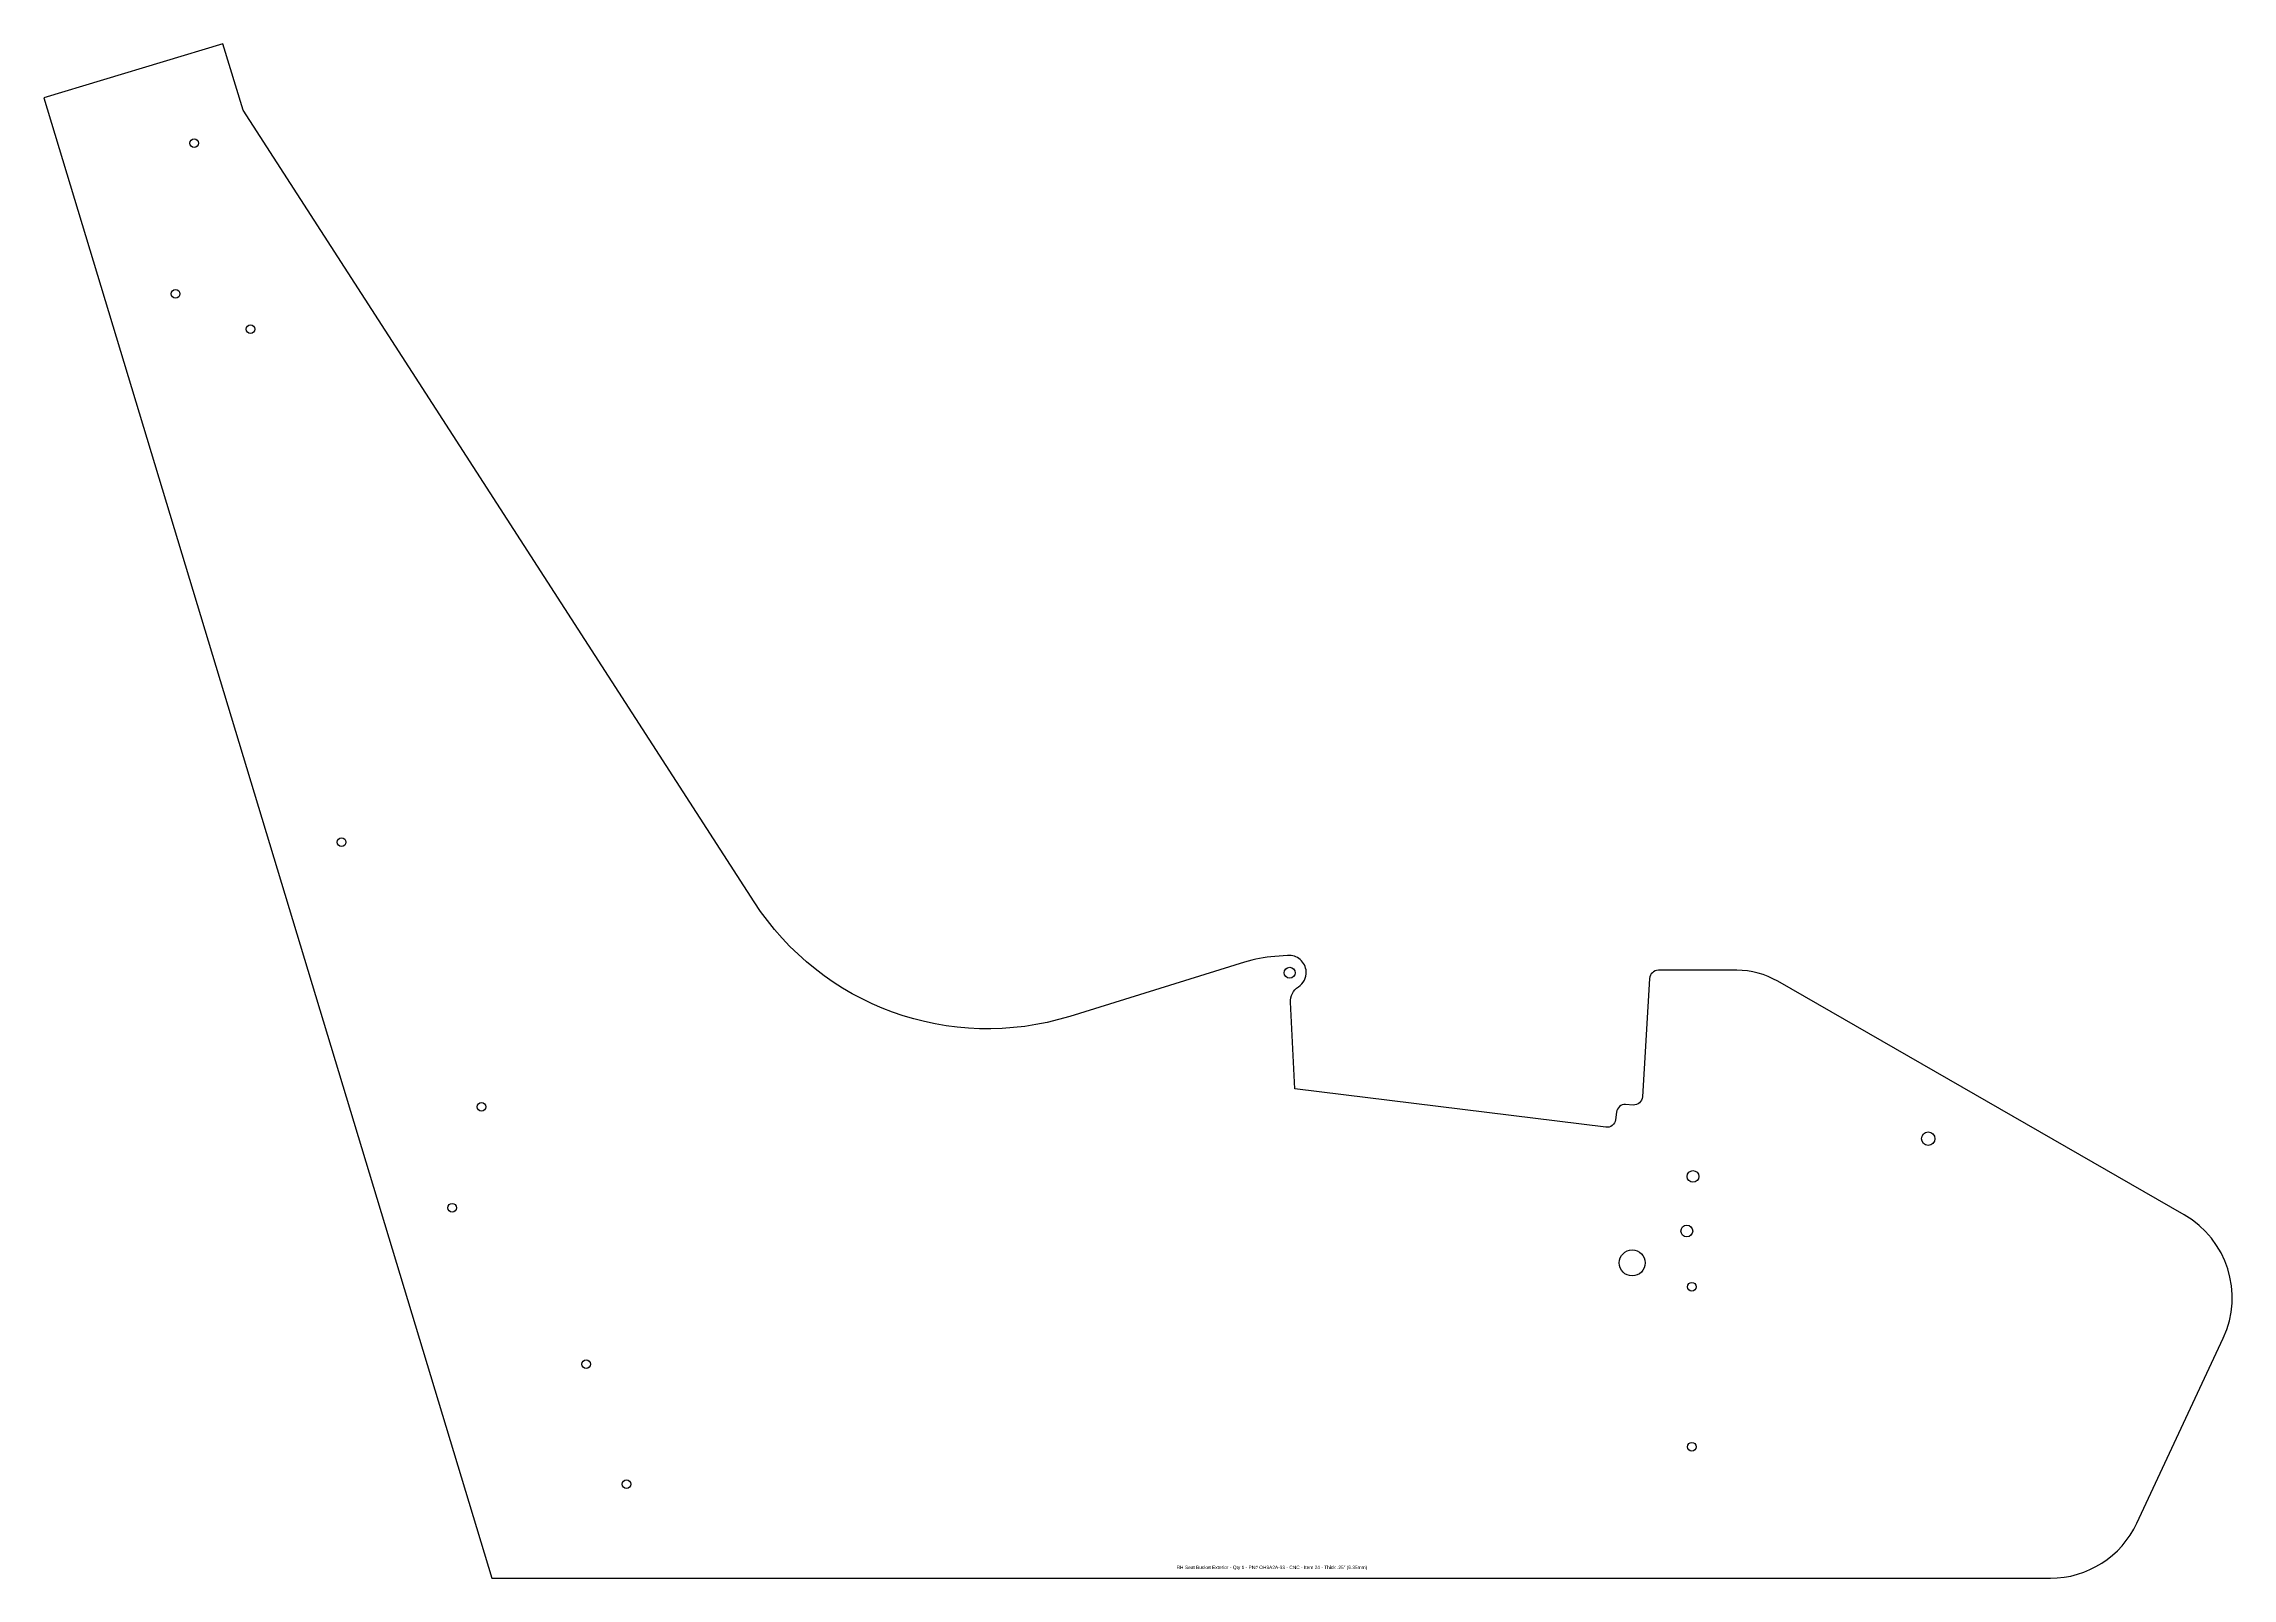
# Model space of a CAD drawing. Extents: x 1.7 to 33.2, y 6.3 to 28.4.
import ezdxf

# ---------------------------------------------------------------- set-up
doc = ezdxf.new("R2010")
doc.units = 0
doc.header["$MEASUREMENT"] = 0
doc.layers.get('0').update_dxf_attribs({"linetype": 'CONTINUOUS'})
doc.layers.add('Info', color=4, linetype='CONTINUOUS')
doc.styles.add('Annotative', font='txt')

msp = doc.modelspace()

# ---------------------------------------------------------------- linework, layer by layer
at = {"color": 7, "linetype": 'Continuous'}
msp.add_lwpolyline([(24.899, 15.064, 0.396357), (24.774, 14.946), (24.669, 13.241, -0.414214), (24.537, 13.124), (24.427, 13.131, 0.396093), (24.296, 13.021), (24.282, 12.912, -0.414214), (24.143, 12.803), (19.667, 13.359), (19.604, 14.603, -0.26668), (19.717, 14.825, 0.26638), (19.829, 15.047, 0.414505), (19.561, 15.278), (19.375, 15.263, 0.056216), (18.941, 15.181), (16.423, 14.4, -0.336454), (11.878, 16.052), (4.521, 27.45), (4.232, 28.408), (1.651, 27.627), (8.104, 6.309), (30.544, 6.309, 0.291473), (31.79, 7.103), (33.033, 9.768, 0.389422), (32.472, 11.541), (26.618, 14.907, 0.131173), (26.03, 15.064)], format="xyb", close=True, dxfattribs=at)
for centre, radius in [((3.817, 26.976), 0.0625), ((3.55, 24.806), 0.0625), ((4.628, 24.298), 0.0625), ((5.94, 16.909), 0.0625), ((19.591, 15.028), 0.0787), ((7.954, 13.098), 0.0625), ((28.785, 12.639), 0.0967), ((25.398, 12.095), 0.0847), ((7.533, 11.645), 0.0625), ((25.309, 11.309), 0.0847), ((24.523, 10.85), 0.187), ((25.38, 10.507), 0.0625), ((9.462, 9.392), 0.0625), ((25.38, 8.203), 0.0625), ((10.043, 7.664), 0.0625)]:
    msp.add_circle(centre, radius, dxfattribs=at)

# ---------------------------------------------------------------- texts
at = {"layer": 'Info', "insert": (19.335, 6.49), "char_height": 0.05, "attachment_point": 2, "style": 'Annotative'}
msp.add_mtext_dynamic_manual_height_columns('RH Seat Bucket Exterior - Qty 1 - PN# OH3A2A-33 - CNC - Item 24 - Thick .25" (6.35mm)', width=5.31726, gutter_width=0.625, heights=[0.083], dxfattribs=at)

doc.saveas('drawing.dxf')
